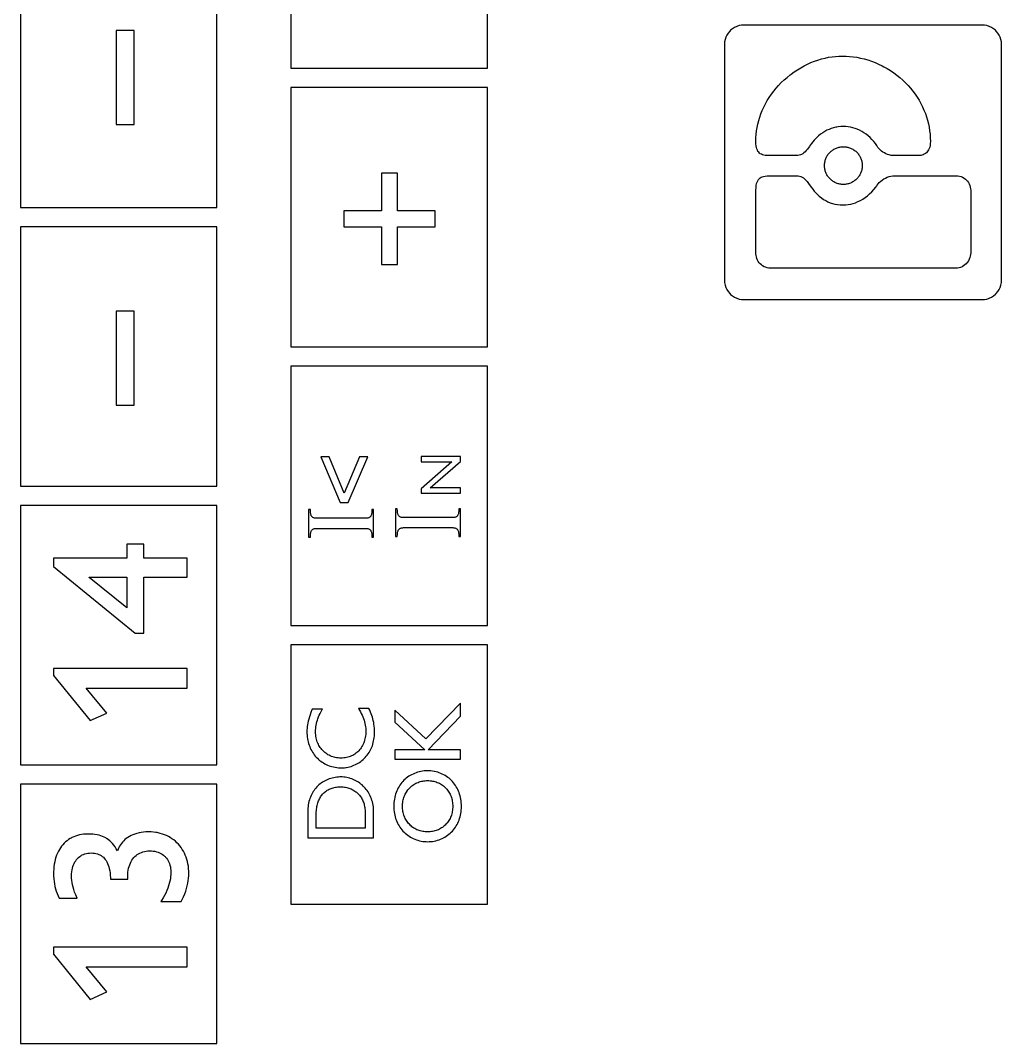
# Paper-space layout '2 DOOR PANEL LAYOUT - A1 Sheet' of a CAD drawing. Extents: x 50 to 825, y 22 to 486.
# Drawn here: x 425.478 to 427.81, y 336.691 to 339.12 of the extents above; entities that cross this region are included whole.
import ezdxf

# ---------------------------------------------------------------- set-up
doc = ezdxf.new("R2010")
doc.units = 0
doc.layers.add('N-EQPM', color=3, linetype='Continuous', lineweight=25)

psp = doc.layouts.new('2 DOOR PANEL LAYOUT - A1 Sheet')

# ---------------------------------------------------------------- linework, layer by layer
at = {"layer": 'N-EQPM', "linetype": 'Continuous'}
for points in [[(426.5881, 339.007), (426.5881, 339.6229), (426.1213, 339.6229), (426.1213, 339.007)], [(425.9452, 338.6761), (425.9452, 339.292), (425.4784, 339.292), (425.4784, 338.6761)], [(425.7486, 338.8735), (425.7486, 339.0966), (425.7059, 339.0966), (425.7059, 338.8735)], [(427.1546, 338.4864), (427.1571, 338.4812), (427.1602, 338.4763), (427.1639, 338.4718), (427.1659, 338.4698), (427.1704, 338.4661), (427.1753, 338.463), (427.1805, 338.4605), (427.186, 338.4587), (427.1917, 338.4576), (427.1975, 338.4573), (427.7635, 338.4573), (427.7694, 338.4576), (427.775, 338.4587), (427.7805, 338.4605), (427.7858, 338.463), (427.7907, 338.4661), (427.7952, 338.4699), (427.7971, 338.4718), (427.8009, 338.4763), (427.804, 338.4812), (427.8065, 338.4864), (427.8082, 338.4919), (427.8093, 338.4976), (427.8097, 338.5034), (427.8097, 339.0633), (427.8093, 339.0691), (427.8082, 339.0747), (427.8065, 339.0802), (427.804, 339.0855), (427.8008, 339.0904), (427.7971, 339.0949), (427.7952, 339.0968), (427.7907, 339.1005), (427.7858, 339.1036), (427.7805, 339.1061), (427.775, 339.1079), (427.7694, 339.109), (427.7635, 339.1094), (427.1975, 339.1094), (427.1917, 339.109), (427.186, 339.1079), (427.1805, 339.1061), (427.1753, 339.1036), (427.1704, 339.1005), (427.1659, 339.0968), (427.1639, 339.0949), (427.1602, 339.0904), (427.1571, 339.0855), (427.1546, 339.0802), (427.1528, 339.0747), (427.1517, 339.0691), (427.1514, 339.0633), (427.1514, 338.5034), (427.1517, 338.4976), (427.1528, 338.4919)], [(427.2272, 338.8185), (427.2265, 338.8227), (427.226, 338.8275), (427.2258, 338.8331), (427.226, 338.8413), (427.2266, 338.8496), (427.2275, 338.8578), (427.2288, 338.866), (427.2305, 338.8742), (427.2326, 338.8823), (427.2351, 338.8904), (427.2379, 338.8985), (427.2411, 338.9064), (427.2447, 338.9143), (427.2487, 338.9221), (427.253, 338.9298), (427.2577, 338.9374), (427.2628, 338.9448), (427.2682, 338.952), (427.2739, 338.9591), (427.28, 338.9659), (427.2864, 338.9726), (427.2931, 338.979), (427.3, 338.9851), (427.3072, 338.9909), (427.3095, 338.9927), (427.317, 338.9981), (427.3247, 339.0032), (427.3325, 339.008), (427.3405, 339.0124), (427.3487, 339.0165), (427.3569, 339.0201), (427.3652, 339.0234), (427.3735, 339.0263), (427.3819, 339.0288), (427.3902, 339.0309), (427.3986, 339.0327), (427.4069, 339.034), (427.4152, 339.035), (427.4234, 339.0355), (427.4316, 339.0357), (427.4401, 339.0355), (427.4487, 339.035), (427.4574, 339.034), (427.466, 339.0327), (427.4747, 339.031), (427.4834, 339.0288), (427.492, 339.0264), (427.5006, 339.0235), (427.5091, 339.0202), (427.5174, 339.0166), (427.5257, 339.0126), (427.5301, 339.0103), (427.5381, 339.0058), (427.5459, 339.001), (427.5535, 338.9958), (427.5609, 338.9904), (427.568, 338.9847), (427.5748, 338.9787), (427.5813, 338.9724), (427.5876, 338.9659), (427.5935, 338.9593), (427.5991, 338.9524), (427.6044, 338.9453), (427.6093, 338.938), (427.6138, 338.9306), (427.6181, 338.923), (427.6219, 338.9153), (427.6254, 338.9075), (427.6286, 338.8996), (427.6314, 338.8915), (427.6338, 338.8834), (427.6358, 338.8751), (427.6375, 338.8668), (427.6388, 338.8584), (427.6398, 338.8499), (427.6403, 338.8413), (427.6405, 338.8327), (427.6403, 338.8279), (427.6398, 338.8236), (427.639, 338.8197), (427.6379, 338.8162), (427.6365, 338.8132), (427.6349, 338.8104), (427.633, 338.808), (427.631, 338.8059), (427.6287, 338.8041), (427.6262, 338.8026), (427.6235, 338.8014), (427.6206, 338.8005), (427.6177, 338.7998), (427.6149, 338.7996), (427.613, 338.7995), (427.6129, 338.7995), (427.5562, 338.7992), (427.5516, 338.7994), (427.5472, 338.7999), (427.543, 338.8008), (427.539, 338.802), (427.5351, 338.8036), (427.5313, 338.8055), (427.5278, 338.8076), (427.5244, 338.8101), (427.5213, 338.8129), (427.5184, 338.8158), (427.516, 338.8188), (427.514, 338.8216), (427.5133, 338.8229), (427.5098, 338.8279), (427.506, 338.8328), (427.5018, 338.8375), (427.4974, 338.8419), (427.4927, 338.8461), (427.4878, 338.8499), (427.4828, 338.8534), (427.4777, 338.8565), (427.4724, 338.8593), (427.467, 338.8617), (427.4616, 338.8637), (427.4561, 338.8653), (427.4506, 338.8666), (427.445, 338.8675), (427.4394, 338.868), (427.4337, 338.8682), (427.4275, 338.868), (427.4215, 338.8674), (427.4186, 338.867), (427.4157, 338.8665), (427.4102, 338.8652), (427.4049, 338.8636), (427.3997, 338.8616), (427.3946, 338.8593), (427.3897, 338.8566), (427.3847, 338.8535), (427.3798, 338.85), (427.3749, 338.8459), (427.3699, 338.8413), (427.3647, 338.8361), (427.3644, 338.8359), (427.3612, 338.8322), (427.3577, 338.8277), (427.3535, 338.8217), (427.3524, 338.8202), (427.3486, 338.8149), (427.3456, 338.8111), (427.3428, 338.8081), (427.3401, 338.8057), (427.3374, 338.8037), (427.3347, 338.8022), (427.3319, 338.801), (427.3289, 338.8001), (427.3256, 338.7996), (427.3239, 338.7994), (427.3221, 338.7994), (427.262, 338.7994), (427.2585, 338.7994), (427.2527, 338.7995), (427.2483, 338.7999), (427.2447, 338.8005), (427.2416, 338.8013), (427.2389, 338.8024), (427.2365, 338.8037), (427.2344, 338.8053), (427.2326, 338.8072), (427.2309, 338.8094), (427.2295, 338.812), (427.2282, 338.815)], [(426.5881, 338.3451), (426.5881, 338.961), (426.1213, 338.961), (426.1213, 338.3451)], [(427.393, 338.757), (427.3922, 338.759), (427.3914, 338.761), (427.3908, 338.763), (427.3902, 338.765), (427.3898, 338.7671), (427.3894, 338.7692), (427.3892, 338.7713), (427.389, 338.7734), (427.389, 338.7756), (427.389, 338.7777), (427.3892, 338.7798), (427.3894, 338.7819), (427.3898, 338.784), (427.3902, 338.7861), (427.3908, 338.7882), (427.3914, 338.7902), (427.3922, 338.7922), (427.393, 338.7941), (427.3939, 338.796), (427.3949, 338.7979), (427.396, 338.7997), (427.3972, 338.8015), (427.3985, 338.8032), (427.3999, 338.8048), (427.4013, 338.8064), (427.4028, 338.8079), (427.4029, 338.808), (427.4045, 338.8095), (427.4062, 338.8108), (427.4079, 338.8121), (427.4097, 338.8133), (427.4115, 338.8144), (427.4133, 338.8154), (427.4153, 338.8163), (427.4172, 338.8172), (427.4192, 338.8179), (427.4212, 338.8186), (427.4233, 338.8191), (427.4253, 338.8195), (427.4274, 338.8199), (427.4296, 338.8201), (427.4317, 338.8203), (427.4338, 338.8203), (427.436, 338.8203), (427.4381, 338.8201), (427.4402, 338.8199), (427.4423, 338.8195), (427.4444, 338.8191), (427.4464, 338.8186), (427.4484, 338.8179), (427.4504, 338.8172), (427.4524, 338.8163), (427.4543, 338.8154), (427.4562, 338.8144), (427.458, 338.8133), (427.4598, 338.8121), (427.4615, 338.8108), (427.4631, 338.8095), (427.4647, 338.808), (427.4648, 338.8079), (427.4664, 338.8064), (427.4678, 338.8048), (427.4691, 338.8032), (427.4704, 338.8014), (427.4716, 338.7997), (427.4727, 338.7979), (427.4737, 338.796), (427.4747, 338.7941), (427.4755, 338.7921), (427.4762, 338.7902), (427.4769, 338.7881), (427.4774, 338.7861), (427.4779, 338.784), (427.4782, 338.7819), (427.4785, 338.7798), (427.4786, 338.7777), (427.4787, 338.7756), (427.4786, 338.7734), (427.4785, 338.7713), (427.4782, 338.7692), (427.4779, 338.7671), (427.4774, 338.765), (427.4769, 338.763), (427.4762, 338.761), (427.4755, 338.759), (427.4747, 338.7571), (427.4737, 338.7551), (427.4727, 338.7533), (427.4716, 338.7515), (427.4704, 338.7497), (427.4691, 338.748), (427.4678, 338.7463), (427.4663, 338.7447), (427.4648, 338.7432), (427.4647, 338.7431), (427.4631, 338.7417), (427.4614, 338.7403), (427.4597, 338.739), (427.458, 338.7378), (427.4561, 338.7367), (427.4543, 338.7357), (427.4524, 338.7348), (427.4504, 338.7339), (427.4484, 338.7332), (427.4464, 338.7326), (427.4444, 338.732), (427.4423, 338.7316), (427.4402, 338.7312), (427.4381, 338.731), (427.436, 338.7308), (427.4338, 338.7308), (427.4317, 338.7308), (427.4296, 338.731), (427.4274, 338.7312), (427.4254, 338.7316), (427.4233, 338.732), (427.4212, 338.7326), (427.4192, 338.7332), (427.4172, 338.7339), (427.4153, 338.7348), (427.4134, 338.7357), (427.4115, 338.7367), (427.4097, 338.7378), (427.4079, 338.739), (427.4062, 338.7403), (427.4046, 338.7416), (427.403, 338.7431), (427.4015, 338.7446), (427.4013, 338.7447), (427.3999, 338.7463), (427.3985, 338.748), (427.3972, 338.7497), (427.3961, 338.7514), (427.3949, 338.7533), (427.3939, 338.7551)], [(426.3741, 338.5408), (426.3741, 338.6303), (426.4636, 338.6303), (426.4636, 338.668), (426.3741, 338.668), (426.3741, 338.7575), (426.3364, 338.7575), (426.3364, 338.668), (426.2469, 338.668), (426.2469, 338.6303), (426.3364, 338.6303), (426.3364, 338.5408)], [(427.2271, 338.5586), (427.2264, 338.5624), (427.2262, 338.5662), (427.2262, 338.7174), (427.2264, 338.7234), (427.2269, 338.7285), (427.2278, 338.7328), (427.2289, 338.7365), (427.2303, 338.7396), (427.2311, 338.741), (427.232, 338.7422), (427.2339, 338.7444), (427.236, 338.7462), (427.2384, 338.7478), (427.2412, 338.749), (427.2444, 338.7499), (427.2483, 338.7506), (427.2529, 338.751), (427.2591, 338.7512), (427.3223, 338.7513), (427.3262, 338.7511), (427.3298, 338.7505), (427.3331, 338.7495), (427.3361, 338.7481), (427.339, 338.7464), (427.3418, 338.7441), (427.3446, 338.7413), (427.3476, 338.7378), (427.3511, 338.7331), (427.3571, 338.7243), (427.3609, 338.7193), (427.3644, 338.7151), (427.3658, 338.7136), (427.3713, 338.7079), (427.3767, 338.7031), (427.3818, 338.6989), (427.3869, 338.6953), (427.392, 338.6923), (427.3971, 338.6897), (427.4025, 338.6875), (427.4052, 338.6865), (427.408, 338.6857), (427.4138, 338.6843), (427.42, 338.6832), (427.4266, 338.6826), (427.4337, 338.6823), (427.4396, 338.6825), (427.4454, 338.6831), (427.4513, 338.6841), (427.457, 338.6856), (427.4628, 338.6875), (427.4685, 338.6899), (427.4742, 338.6927), (427.4798, 338.6959), (427.4854, 338.6997), (427.4909, 338.7039), (427.4963, 338.7085), (427.5015, 338.7135), (427.5064, 338.719), (427.511, 338.7247), (427.5133, 338.7277), (427.5141, 338.729), (427.5163, 338.732), (427.5192, 338.7353), (427.5225, 338.7384), (427.5261, 338.7413), (427.5299, 338.7439), (427.5339, 338.746), (427.5381, 338.7479), (427.5424, 338.7493), (427.5469, 338.7503), (427.5516, 338.751), (427.5565, 338.7512), (427.7023, 338.7513), (427.7061, 338.751), (427.7099, 338.7504), (427.7136, 338.7493), (427.7171, 338.7477), (427.7205, 338.7458), (427.7237, 338.7435), (427.7266, 338.7409), (427.7287, 338.7384), (427.731, 338.7353), (427.7329, 338.7319), (427.7344, 338.7283), (427.7355, 338.7246), (427.7361, 338.7207), (427.7363, 338.7169), (427.7363, 338.5684), (427.7361, 338.5646), (427.7355, 338.5607), (427.7344, 338.5569), (427.7328, 338.5531), (427.7308, 338.5494), (427.7285, 338.546), (427.7282, 338.5455), (427.7254, 338.5424), (427.7224, 338.5396), (427.7192, 338.5372), (427.7158, 338.5352), (427.7124, 338.5337), (427.7089, 338.5326), (427.7053, 338.532), (427.7018, 338.5317), (427.2603, 338.532), (427.2564, 338.5322), (427.2526, 338.5329), (427.249, 338.534), (427.2454, 338.5355), (427.242, 338.5374), (427.2389, 338.5397), (427.2365, 338.5419), (427.2338, 338.5448), (427.2315, 338.5479), (427.2296, 338.5513), (427.2281, 338.5549)], [(425.9452, 338.0143), (425.9452, 338.6302), (425.4784, 338.6302), (425.4784, 338.0143)], [(425.7486, 338.2067), (425.7486, 338.4298), (425.7059, 338.4298), (425.7059, 338.2067)], [(426.5881, 337.6833), (426.5881, 338.2992), (426.1213, 338.2992), (426.1213, 337.6833)], [(426.2385, 337.9751), (426.2573, 337.9751), (426.3037, 338.0839), (426.2837, 338.0839), (426.2479, 337.9976), (426.2121, 338.0839), (426.1921, 338.0839)], [(426.5243, 337.9974), (426.5243, 338.01), (426.452, 338.01), (426.5243, 338.0729), (426.5243, 338.0844), (426.4304, 338.0844), (426.4304, 338.0717), (426.5031, 338.0717), (426.4304, 338.0081), (426.4304, 337.9974)], [(425.9452, 337.3524), (425.9452, 337.9683), (425.4784, 337.9683), (425.4784, 337.3524)], [(426.3113, 337.9077), (426.3119, 337.9065), (426.3124, 337.9051), (426.3128, 337.9035), (426.3131, 337.9016), (426.3133, 337.8995), (426.3135, 337.8969), (426.3136, 337.8939), (426.3136, 337.8933), (426.3177, 337.8933), (426.3177, 337.9586), (426.3136, 337.9586), (426.3136, 337.958), (426.3135, 337.955), (426.3133, 337.9524), (426.3131, 337.9503), (426.3128, 337.9484), (426.3124, 337.9468), (426.3119, 337.9454), (426.3113, 337.9442), (426.3107, 337.9431), (426.31, 337.9421), (426.3092, 337.9413), (426.3084, 337.9405), (426.3074, 337.9399), (426.3064, 337.9393), (426.3052, 337.9388), (426.3038, 337.9384), (426.3024, 337.9381), (426.3007, 337.938), (426.2989, 337.9379), (426.182, 337.9379), (426.1802, 337.938), (426.1785, 337.9381), (426.177, 337.9384), (426.1757, 337.9388), (426.1745, 337.9393), (426.1735, 337.9399), (426.1725, 337.9405), (426.1716, 337.9413), (426.1709, 337.9421), (426.1702, 337.9431), (426.1696, 337.9442), (426.169, 337.9454), (426.1685, 337.9468), (426.1681, 337.9484), (426.1678, 337.9503), (426.1676, 337.9524), (426.1674, 337.955), (426.1673, 337.9581), (426.1673, 337.9586), (426.1632, 337.9586), (426.1632, 337.8933), (426.1673, 337.8933), (426.1673, 337.8938), (426.1674, 337.8969), (426.1676, 337.8995), (426.1678, 337.9016), (426.1681, 337.9035), (426.1685, 337.9051), (426.169, 337.9065), (426.1696, 337.9077), (426.1702, 337.9088), (426.1709, 337.9098), (426.1716, 337.9106), (426.1725, 337.9114), (426.1735, 337.912), (426.1745, 337.9126), (426.1757, 337.9131), (426.177, 337.9135), (426.1785, 337.9138), (426.1802, 337.9139), (426.182, 337.914), (426.2989, 337.914), (426.3007, 337.9139), (426.3024, 337.9138), (426.3038, 337.9135), (426.3052, 337.9131), (426.3064, 337.9126), (426.3074, 337.912), (426.3084, 337.9114), (426.3092, 337.9106), (426.31, 337.9098), (426.3107, 337.9088)], [(426.5185, 337.9083), (426.519, 337.9069), (426.5194, 337.9053), (426.5197, 337.9034), (426.5199, 337.9013), (426.5201, 337.8987), (426.5202, 337.8957), (426.5202, 337.8951), (426.5243, 337.8951), (426.5243, 337.9603), (426.5202, 337.9603), (426.5202, 337.9598), (426.5201, 337.9567), (426.5199, 337.9542), (426.5197, 337.952), (426.5194, 337.9502), (426.519, 337.9486), (426.5185, 337.9472), (426.5179, 337.9459), (426.5173, 337.9448), (426.5166, 337.9439), (426.5158, 337.943), (426.515, 337.9423), (426.514, 337.9416), (426.513, 337.941), (426.5118, 337.9406), (426.5105, 337.9402), (426.509, 337.9399), (426.5073, 337.9397), (426.5055, 337.9396), (426.3886, 337.9396), (426.3868, 337.9397), (426.3851, 337.9399), (426.3836, 337.9402), (426.3823, 337.9406), (426.3811, 337.941), (426.3801, 337.9416), (426.3791, 337.9423), (426.3782, 337.943), (426.3775, 337.9439), (426.3768, 337.9448), (426.3762, 337.9459), (426.3756, 337.9472), (426.3751, 337.9486), (426.3747, 337.9502), (426.3744, 337.952), (426.3742, 337.9542), (426.374, 337.9567), (426.3739, 337.9598), (426.3739, 337.9603), (426.3698, 337.9603), (426.3698, 337.8951), (426.3739, 337.8951), (426.3739, 337.8956), (426.374, 337.8987), (426.3742, 337.9013), (426.3744, 337.9034), (426.3747, 337.9053), (426.3751, 337.9069), (426.3756, 337.9083), (426.3762, 337.9095), (426.3768, 337.9106), (426.3775, 337.9116), (426.3783, 337.9124), (426.3791, 337.9132), (426.3801, 337.9138), (426.3811, 337.9144), (426.3823, 337.9149), (426.3836, 337.9153), (426.3851, 337.9156), (426.3868, 337.9157), (426.3886, 337.9158), (426.5055, 337.9158), (426.5073, 337.9157), (426.509, 337.9156), (426.5104, 337.9153), (426.5118, 337.9149), (426.5129, 337.9144), (426.514, 337.9138), (426.515, 337.9132), (426.5158, 337.9124), (426.5166, 337.9116), (426.5173, 337.9106), (426.5179, 337.9095)], [(425.7509, 337.6654), (425.7716, 337.6654), (425.7716, 337.7981), (425.8745, 337.7981), (425.8745, 337.8431), (425.7716, 337.8431), (425.7716, 337.8766), (425.7312, 337.8766), (425.7312, 337.8431), (425.5572, 337.8431), (425.5572, 337.8238)], [(425.6421, 337.7972), (425.6421, 337.7981), (425.7312, 337.7981), (425.7312, 337.7256)], [(426.5881, 337.0215), (426.5881, 337.6374), (426.1213, 337.6374), (426.1213, 337.0215)], [(425.6343, 337.5346), (425.8745, 337.5346), (425.8745, 337.5814), (425.5572, 337.5814), (425.5572, 337.5644), (425.6444, 337.4574), (425.6835, 337.4749)], [(426.3677, 337.4822), (426.3677, 337.4542), (426.4394, 337.3883), (426.3677, 337.3883), (426.3677, 337.3658), (426.5243, 337.3658), (426.5243, 337.3883), (426.447, 337.3883), (426.5243, 337.468), (426.5243, 337.499), (426.4419, 337.414)], [(426.1672, 337.3922), (426.1688, 337.3887), (426.1706, 337.3855), (426.1725, 337.3823), (426.1745, 337.3792), (426.1767, 337.3762), (426.179, 337.3734), (426.1814, 337.3706), (426.184, 337.368), (426.1866, 337.3655), (426.1894, 337.3631), (426.1923, 337.3609), (426.1953, 337.3588), (426.1983, 337.3569), (426.2015, 337.3551), (426.2048, 337.3534), (426.2081, 337.3519), (426.2116, 337.3505), (426.2151, 337.3493), (426.2187, 337.3483), (426.2223, 337.3474), (426.2261, 337.3466), (426.2299, 337.346), (426.2338, 337.3456), (426.2377, 337.3454), (426.2417, 337.3453), (426.245, 337.3454), (426.2484, 337.3456), (426.2519, 337.3461), (426.2534, 337.3463), (426.2569, 337.347), (426.2604, 337.3478), (426.264, 337.3489), (426.2675, 337.3501), (426.2709, 337.3515), (426.2743, 337.353), (426.2776, 337.3547), (426.2808, 337.3565), (426.2839, 337.3584), (426.2869, 337.3605), (426.2898, 337.3628), (426.2926, 337.3651), (426.2953, 337.3675), (426.2978, 337.3701), (426.3002, 337.3728), (426.3025, 337.3756), (426.3046, 337.3785), (426.3067, 337.3815), (426.3085, 337.3846), (426.3103, 337.3878), (426.3119, 337.3911), (426.3133, 337.3945), (426.3146, 337.398), (426.3158, 337.4016), (426.3168, 337.4053), (426.3177, 337.4091), (426.3184, 337.413), (426.319, 337.417), (426.3194, 337.4212), (426.3197, 337.4254), (426.3198, 337.4298), (426.3197, 337.4323), (426.3197, 337.4349), (426.3194, 337.4397), (426.319, 337.4444), (426.3185, 337.4489), (426.3178, 337.4532), (426.3169, 337.4574), (426.3159, 337.4616), (426.3147, 337.4656), (426.3134, 337.4697), (426.3119, 337.4737), (426.3102, 337.4778), (426.3083, 337.482), (426.306, 337.4865), (426.2814, 337.4865), (426.2839, 337.4826), (426.2861, 337.4786), (426.2882, 337.4746), (426.2901, 337.4706), (426.2919, 337.4666), (426.2934, 337.4626), (426.2948, 337.4586), (426.2959, 337.4546), (426.2969, 337.4507), (426.2977, 337.4468), (426.2983, 337.4429), (426.2988, 337.4392), (426.299, 337.4355), (426.2991, 337.4318), (426.299, 337.4284), (426.2988, 337.4247), (426.2984, 337.421), (426.2978, 337.4175), (426.2971, 337.4141), (426.2963, 337.4107), (426.2953, 337.4075), (426.2941, 337.4044), (426.2928, 337.4014), (426.2914, 337.3985), (426.2898, 337.3957), (426.2882, 337.3931), (426.2864, 337.3905), (426.2844, 337.3881), (426.2824, 337.3859), (426.2802, 337.3837), (426.278, 337.3817), (426.2756, 337.3798), (426.2731, 337.3781), (426.2705, 337.3765), (426.2679, 337.375), (426.2651, 337.3737), (426.2622, 337.3725), (426.2592, 337.3714), (426.2562, 337.3706), (426.253, 337.3698), (426.2498, 337.3692), (426.2465, 337.3688), (426.2431, 337.3686), (426.2396, 337.3685), (426.2363, 337.3686), (426.233, 337.3688), (426.2298, 337.3692), (426.2266, 337.3698), (426.2235, 337.3706), (426.2204, 337.3715), (426.2174, 337.3725), (426.2145, 337.3737), (426.2117, 337.3751), (426.209, 337.3766), (426.2064, 337.3783), (426.2038, 337.3801), (426.2014, 337.382), (426.199, 337.3841), (426.1968, 337.3862), (426.1947, 337.3886), (426.1927, 337.391), (426.1908, 337.3936), (426.1894, 337.3957), (426.1878, 337.3985), (426.1863, 337.4013), (426.185, 337.4043), (426.1838, 337.4074), (426.1827, 337.4105), (426.1818, 337.4137), (426.1811, 337.417), (426.1805, 337.4204), (426.1801, 337.4238), (426.1798, 337.4273), (426.1797, 337.4309), (426.1798, 337.4349), (426.1801, 337.4389), (426.1805, 337.4428), (426.1811, 337.4466), (426.1818, 337.4505), (426.1828, 337.4543), (426.1839, 337.4582), (426.1852, 337.4621), (426.1867, 337.4661), (426.1884, 337.4702), (426.1904, 337.4745), (426.1927, 337.4789), (426.1952, 337.4835), (426.196, 337.4849), (426.1719, 337.4849), (426.1711, 337.4829), (426.1687, 337.4769), (426.1667, 337.4713), (426.165, 337.4661), (426.1635, 337.4612), (426.1623, 337.4565), (426.1613, 337.452), (426.1605, 337.4477), (426.1598, 337.4435), (426.1594, 337.4393), (426.1592, 337.4352), (426.1591, 337.4311), (426.1592, 337.4269), (426.1594, 337.4227), (426.1598, 337.4186), (426.1604, 337.4146), (426.1612, 337.4106), (426.1621, 337.4068), (426.1631, 337.403), (426.1643, 337.3993), (426.1657, 337.3957)], [(426.3125, 337.2717), (426.3112, 337.2752), (426.3097, 337.2786), (426.3081, 337.2819), (426.3063, 337.2851), (426.3044, 337.2882), (426.3024, 337.2912), (426.3002, 337.2941), (426.2979, 337.2969), (426.2955, 337.2996), (426.2929, 337.3022), (426.2903, 337.3046), (426.2875, 337.3069), (426.2846, 337.3091), (426.2816, 337.3111), (426.2786, 337.313), (426.2754, 337.3148), (426.2722, 337.3164), (426.2688, 337.3179), (426.2655, 337.3192), (426.262, 337.3203), (426.2609, 337.3207), (426.2574, 337.3216), (426.2538, 337.3223), (426.2502, 337.3229), (426.2466, 337.3234), (426.243, 337.3236), (426.2394, 337.3237), (426.2377, 337.3237), (426.234, 337.3235), (426.2303, 337.3232), (426.2266, 337.3227), (426.2229, 337.322), (426.2193, 337.3212), (426.2157, 337.3202), (426.2122, 337.319), (426.2088, 337.3177), (426.2055, 337.3163), (426.2022, 337.3147), (426.1991, 337.313), (426.196, 337.3111), (426.1931, 337.3091), (426.1903, 337.307), (426.1876, 337.3048), (426.185, 337.3024), (426.1826, 337.3), (426.1802, 337.2974), (426.178, 337.2947), (426.176, 337.2919), (426.174, 337.2889), (426.1722, 337.2859), (426.1705, 337.2828), (426.1689, 337.2795), (426.1675, 337.2761), (426.1662, 337.2726), (426.165, 337.269), (426.164, 337.2653), (426.1632, 337.2615), (426.1624, 337.2575), (426.1619, 337.2534), (426.1615, 337.2492), (426.1612, 337.2448), (426.1612, 337.2426), (426.1611, 337.2404), (426.1611, 337.1795), (426.3177, 337.1795), (426.3177, 337.2406), (426.3176, 337.2448), (426.3174, 337.2489), (426.317, 337.2529), (426.3164, 337.2568), (426.3156, 337.2607), (426.3148, 337.2644), (426.3137, 337.2681)], [(426.37, 337.2252), (426.3713, 337.2215), (426.3728, 337.2178), (426.3744, 337.2143), (426.3762, 337.2108), (426.3781, 337.2075), (426.3802, 337.2043), (426.3824, 337.2012), (426.3848, 337.1982), (426.3873, 337.1953), (426.3899, 337.1926), (426.3927, 337.19), (426.3956, 337.1876), (426.3986, 337.1852), (426.4017, 337.1831), (426.4049, 337.1811), (426.4083, 337.1792), (426.4117, 337.1775), (426.4152, 337.176), (426.4156, 337.1758), (426.4192, 337.1745), (426.4229, 337.1733), (426.4266, 337.1723), (426.4304, 337.1715), (426.4342, 337.1708), (426.4381, 337.1704), (426.4421, 337.1701), (426.446, 337.17), (426.4499, 337.1701), (426.4539, 337.1704), (426.4577, 337.1708), (426.4616, 337.1715), (426.4654, 337.1723), (426.4691, 337.1733), (426.4728, 337.1745), (426.4731, 337.1746), (426.4767, 337.176), (426.4802, 337.1775), (426.4837, 337.1792), (426.487, 337.181), (426.4903, 337.1831), (426.4934, 337.1852), (426.4964, 337.1875), (426.4993, 337.19), (426.5021, 337.1926), (426.5047, 337.1953), (426.5072, 337.1981), (426.5096, 337.2011), (426.5118, 337.2042), (426.5139, 337.2074), (426.5158, 337.2107), (426.5176, 337.2141), (426.5192, 337.2176), (426.5207, 337.2213), (426.522, 337.225), (426.5231, 337.2288), (426.5241, 337.2327), (426.5249, 337.2367), (426.5255, 337.2408), (426.526, 337.245), (426.5263, 337.2492), (426.5264, 337.2536), (426.5263, 337.2581), (426.526, 337.2625), (426.5255, 337.2667), (426.5249, 337.2709), (426.5241, 337.275), (426.5232, 337.279), (426.522, 337.2829), (426.5207, 337.2866), (426.5193, 337.2903), (426.5177, 337.2939), (426.5159, 337.2973), (426.514, 337.3006), (426.512, 337.3038), (426.5098, 337.3069), (426.5074, 337.3099), (426.505, 337.3128), (426.5024, 337.3155), (426.4996, 337.3181), (426.4968, 337.3205), (426.4938, 337.3228), (426.4907, 337.325), (426.4875, 337.327), (426.4842, 337.3289), (426.4807, 337.3306), (426.4772, 337.3322), (426.4736, 337.3335), (426.47, 337.3347), (426.4663, 337.3358), (426.4625, 337.3366), (426.4617, 337.3368), (426.4578, 337.3374), (426.4539, 337.3379), (426.45, 337.3382), (426.446, 337.3383), (426.442, 337.3382), (426.438, 337.3379), (426.4341, 337.3374), (426.4302, 337.3368), (426.4264, 337.336), (426.4258, 337.3358), (426.4221, 337.3348), (426.4184, 337.3336), (426.4148, 337.3323), (426.4113, 337.3307), (426.4079, 337.3291), (426.4046, 337.3272), (426.4014, 337.3252), (426.3983, 337.3231), (426.3953, 337.3208), (426.3925, 337.3183), (426.3897, 337.3158), (426.3871, 337.313), (426.3846, 337.3102), (426.3823, 337.3072), (426.3801, 337.3042), (426.3781, 337.3009), (426.3761, 337.2976), (426.3744, 337.2942), (426.3728, 337.2906), (426.3713, 337.287), (426.37, 337.2832), (426.3689, 337.2793), (426.3679, 337.2754), (426.3671, 337.2713), (426.3665, 337.2671), (426.366, 337.2628), (426.3658, 337.2585), (426.3657, 337.254), (426.3658, 337.2497), (426.366, 337.2454), (426.3665, 337.2412), (426.3671, 337.2371), (426.3679, 337.233), (426.3689, 337.2291)], [(425.9452, 336.6906), (425.9452, 337.3065), (425.4784, 337.3065), (425.4784, 336.6906)], [(426.294, 337.2621), (426.2948, 337.2595), (426.2955, 337.2567), (426.2961, 337.2538), (426.2966, 337.2509), (426.297, 337.2478), (426.2973, 337.2446), (426.2975, 337.2413), (426.2975, 337.2378), (426.2975, 337.202), (426.1814, 337.202), (426.1814, 337.2367), (426.1814, 337.2402), (426.1816, 337.2437), (426.1819, 337.247), (426.1823, 337.2502), (426.1828, 337.2533), (426.1834, 337.2563), (426.1841, 337.2592), (426.1849, 337.262), (426.1858, 337.2647), (426.1868, 337.2672), (426.1879, 337.2697), (426.1891, 337.2721), (426.1903, 337.2744), (426.1917, 337.2765), (426.1931, 337.2786), (426.1946, 337.2806), (426.1962, 337.2825), (426.1979, 337.2843), (426.1997, 337.2861), (426.2015, 337.2877), (426.2034, 337.2892), (426.2054, 337.2907), (426.2075, 337.292), (426.2096, 337.2933), (426.2119, 337.2945), (426.2142, 337.2955), (426.2166, 337.2965), (426.219, 337.2974), (426.2216, 337.2982), (426.2242, 337.2988), (426.2269, 337.2994), (426.2296, 337.2998), (426.2324, 337.3002), (426.2353, 337.3004), (426.2383, 337.3005), (426.2394, 337.3005), (426.2403, 337.3005), (426.2429, 337.3004), (426.2455, 337.3002), (426.2482, 337.2998), (426.2509, 337.2993), (426.2536, 337.2987), (426.2562, 337.298), (426.2588, 337.2972), (426.2614, 337.2963), (426.2639, 337.2952), (426.2663, 337.2941), (426.2686, 337.2929), (426.2709, 337.2916), (426.2731, 337.2902), (426.2751, 337.2887), (426.2771, 337.2872), (426.279, 337.2855), (426.2808, 337.2838), (426.2825, 337.282), (426.2842, 337.2802), (426.2857, 337.2782), (426.2872, 337.2762), (426.2885, 337.274), (426.2898, 337.2718), (426.291, 337.2695), (426.2921, 337.2672), (426.2931, 337.2647)], [(426.3973, 337.2177), (426.3971, 337.218), (426.3956, 337.2204), (426.3941, 337.2228), (426.3928, 337.2253), (426.3916, 337.2279), (426.3905, 337.2305), (426.3896, 337.2333), (426.3887, 337.2361), (426.388, 337.2389), (426.3874, 337.2418), (426.3869, 337.2448), (426.3866, 337.2478), (426.3864, 337.2509), (426.3863, 337.254), (426.3864, 337.2572), (426.3866, 337.2603), (426.3869, 337.2633), (426.3874, 337.2663), (426.388, 337.2692), (426.3887, 337.2721), (426.3896, 337.2749), (426.3905, 337.2776), (426.3916, 337.2803), (426.3928, 337.2829), (426.3941, 337.2854), (426.3956, 337.2878), (426.3971, 337.2902), (426.3973, 337.2905), (426.399, 337.2928), (426.4007, 337.295), (426.4026, 337.297), (426.4046, 337.299), (426.4066, 337.3009), (426.4087, 337.3026), (426.4109, 337.3043), (426.4132, 337.3058), (426.4156, 337.3073), (426.4181, 337.3086), (426.4206, 337.3098), (426.4232, 337.3109), (426.4258, 337.3119), (426.4286, 337.3127), (426.4313, 337.3134), (426.4342, 337.314), (426.4371, 337.3145), (426.44, 337.3148), (426.443, 337.315), (426.446, 337.3151), (426.449, 337.315), (426.452, 337.3148), (426.4549, 337.3145), (426.4578, 337.314), (426.4606, 337.3134), (426.4634, 337.3127), (426.4661, 337.3119), (426.4688, 337.3109), (426.4714, 337.3098), (426.4739, 337.3086), (426.4764, 337.3073), (426.4787, 337.3058), (426.481, 337.3043), (426.4833, 337.3026), (426.4854, 337.3008), (426.4875, 337.2989), (426.4894, 337.297), (426.4913, 337.2949), (426.4915, 337.2946), (426.4933, 337.2924), (426.4949, 337.2901), (426.4965, 337.2878), (426.4979, 337.2853), (426.4992, 337.2828), (426.5004, 337.2802), (426.5015, 337.2776), (426.5025, 337.2748), (426.5033, 337.272), (426.504, 337.2692), (426.5046, 337.2662), (426.5051, 337.2633), (426.5054, 337.2602), (426.5056, 337.2571), (426.5057, 337.254), (426.5056, 337.2509), (426.5054, 337.2479), (426.5051, 337.2449), (426.5046, 337.2419), (426.504, 337.239), (426.5033, 337.2361), (426.5025, 337.2333), (426.5015, 337.2306), (426.5004, 337.228), (426.4992, 337.2254), (426.4979, 337.2229), (426.4965, 337.2204), (426.4949, 337.2181), (426.4933, 337.2158), (426.4915, 337.2136), (426.4913, 337.2134), (426.4894, 337.2113), (426.4875, 337.2093), (426.4854, 337.2075), (426.4833, 337.2057), (426.4811, 337.204), (426.4788, 337.2025), (426.4764, 337.201), (426.4739, 337.1997), (426.4714, 337.1985), (426.4688, 337.1974), (426.4661, 337.1964), (426.4634, 337.1956), (426.4606, 337.1949), (426.4578, 337.1943), (426.4549, 337.1938), (426.452, 337.1935), (426.449, 337.1933), (426.446, 337.1932), (426.443, 337.1933), (426.44, 337.1935), (426.4371, 337.1938), (426.4342, 337.1943), (426.4313, 337.1948), (426.4286, 337.1956), (426.4258, 337.1964), (426.4232, 337.1974), (426.4206, 337.1985), (426.4181, 337.1997), (426.4156, 337.201), (426.4132, 337.2024), (426.4109, 337.204), (426.4087, 337.2056), (426.4066, 337.2074), (426.4045, 337.2093), (426.4026, 337.2113), (426.4007, 337.2133), (426.399, 337.2155)], [(425.5705, 337.0357), (425.6132, 337.0357), (425.6099, 337.0434), (425.6072, 337.0503), (425.6051, 337.0565), (425.6034, 337.0622), (425.6021, 337.0676), (425.6011, 337.0729), (425.6004, 337.0782), (425.6, 337.0835), (425.5999, 337.089), (425.6, 337.0935), (425.6004, 337.0983), (425.601, 337.1028), (425.6019, 337.1071), (425.603, 337.1112), (425.6044, 337.115), (425.6059, 337.1185), (425.6077, 337.1218), (425.6097, 337.1249), (425.6118, 337.1277), (425.6141, 337.1303), (425.6166, 337.1327), (425.6193, 337.1348), (425.6221, 337.1367), (425.6236, 337.1376), (425.6251, 337.1384), (425.6283, 337.1398), (425.6316, 337.141), (425.6351, 337.142), (425.6388, 337.1426), (425.6427, 337.1431), (425.6467, 337.1432), (425.6507, 337.1431), (425.6544, 337.1426), (425.6579, 337.142), (425.6613, 337.1411), (425.6644, 337.1399), (425.6674, 337.1385), (425.6702, 337.1369), (425.6729, 337.135), (425.6754, 337.1329), (425.6777, 337.1306), (425.6799, 337.1279), (425.682, 337.125), (425.6838, 337.1219), (425.6855, 337.1184), (425.6871, 337.1146), (425.6885, 337.1105), (425.6896, 337.106), (425.6906, 337.1011), (425.6914, 337.0959), (425.6919, 337.0902), (425.6921, 337.0841), (425.6922, 337.0812), (425.7335, 337.0812), (425.7333, 337.0869), (425.7335, 337.0923), (425.7339, 337.0975), (425.7345, 337.1023), (425.7355, 337.1069), (425.7366, 337.1113), (425.738, 337.1154), (425.7396, 337.1192), (425.7414, 337.1228), (425.7434, 337.1262), (425.7455, 337.1293), (425.7479, 337.1322), (425.7505, 337.1348), (425.7532, 337.1372), (425.7561, 337.1394), (425.7591, 337.1414), (425.7624, 337.1431), (425.7658, 337.1446), (425.7693, 337.1458), (425.773, 337.1468), (425.7769, 337.1476), (425.7809, 337.148), (425.7851, 337.1482), (425.7858, 337.1482), (425.7896, 337.1481), (425.7938, 337.1477), (425.7979, 337.1471), (425.8017, 337.1462), (425.8054, 337.145), (425.8089, 337.1437), (425.8121, 337.142), (425.8152, 337.1402), (425.8181, 337.1382), (425.8208, 337.1359), (425.822, 337.1347), (425.8233, 337.1334), (425.8255, 337.1307), (425.8276, 337.1279), (425.8295, 337.1248), (425.8311, 337.1215), (425.8325, 337.118), (425.8337, 337.1144), (425.8346, 337.1105), (425.8353, 337.1064), (425.8357, 337.1022), (425.8359, 337.0977), (425.8357, 337.0923), (425.8353, 337.0869), (425.8346, 337.0815), (425.8336, 337.0761), (425.8322, 337.0706), (425.8306, 337.0651), (425.8286, 337.0595), (425.8264, 337.0539), (425.8237, 337.0481), (425.8207, 337.0423), (425.8173, 337.0363), (425.8135, 337.0303), (425.812, 337.0279), (425.8607, 337.0279), (425.863, 337.0327), (425.8661, 337.0394), (425.8688, 337.0461), (425.8712, 337.0526), (425.8732, 337.0589), (425.8749, 337.0652), (425.8762, 337.0713), (425.8773, 337.0773), (425.878, 337.0831), (425.8784, 337.0889), (425.8786, 337.0945), (425.8785, 337.0998), (425.8781, 337.1057), (425.8774, 337.1115), (425.8765, 337.1171), (425.8752, 337.1226), (425.8738, 337.1279), (425.8721, 337.133), (425.8701, 337.138), (425.8679, 337.1428), (425.8655, 337.1474), (425.8628, 337.1518), (425.86, 337.1561), (425.8569, 337.1601), (425.8536, 337.1639), (425.8501, 337.1675), (425.8465, 337.1709), (425.8426, 337.1741), (425.8385, 337.177), (425.8343, 337.1797), (425.8299, 337.1822), (425.8254, 337.1845), (425.8206, 337.1865), (425.8158, 337.1882), (425.8107, 337.1897), (425.8056, 337.191), (425.8029, 337.1915), (425.8003, 337.192), (425.7948, 337.1927), (425.7892, 337.1931), (425.7835, 337.1932), (425.782, 337.1932), (425.7764, 337.193), (425.7709, 337.1925), (425.7655, 337.1917), (425.7602, 337.1907), (425.7552, 337.1894), (425.7504, 337.1879), (425.7458, 337.1862), (425.7415, 337.1843), (425.7374, 337.1822), (425.7336, 337.1799), (425.73, 337.1774), (425.7267, 337.1748), (425.7237, 337.172), (425.7208, 337.169), (425.7183, 337.1659), (425.716, 337.1627), (425.7139, 337.1593), (425.7121, 337.1558), (425.7105, 337.1521), (425.7092, 337.1482), (425.7062, 337.1533), (425.7033, 337.1578), (425.7004, 337.1618), (425.6974, 337.1655), (425.6943, 337.1688), (425.6912, 337.1717), (425.688, 337.1744), (425.6846, 337.1768), (425.6829, 337.1779), (425.6811, 337.1789), (425.6775, 337.1809), (425.6736, 337.1825), (425.6695, 337.184), (425.6652, 337.1853), (425.6605, 337.1863), (425.6555, 337.1871), (425.6501, 337.1877), (425.6443, 337.1881), (425.6389, 337.1882), (425.6336, 337.188), (425.6284, 337.1876), (425.6234, 337.1869), (425.6186, 337.1859), (425.6139, 337.1847), (425.6094, 337.1833), (425.605, 337.1815), (425.6008, 337.1796), (425.5988, 337.1785), (425.5968, 337.1774), (425.593, 337.1749), (425.5893, 337.1723), (425.5858, 337.1694), (425.5825, 337.1662), (425.5793, 337.1629), (425.5763, 337.1593), (425.5735, 337.1555), (425.571, 337.1514), (425.5686, 337.1472), (425.5664, 337.1426), (425.5644, 337.1379), (425.5626, 337.1329), (425.5611, 337.1278), (425.5598, 337.1223), (425.5588, 337.1167), (425.558, 337.1108), (425.5574, 337.1047), (425.5572, 337.0984), (425.5572, 337.0959), (425.5573, 337.0887), (425.5577, 337.0821), (425.5583, 337.0758), (425.5593, 337.0697), (425.5604, 337.0639), (425.5619, 337.0582), (425.5636, 337.0526), (425.5656, 337.047), (425.5679, 337.0413)], [(425.6343, 336.8727), (425.8744, 336.8727), (425.8744, 336.9196), (425.5572, 336.9196), (425.5572, 336.9026), (425.6444, 336.7956), (425.6834, 336.8131)]]:
    psp.add_lwpolyline(points, close=True, dxfattribs=at)

doc.saveas('drawing.dxf')
